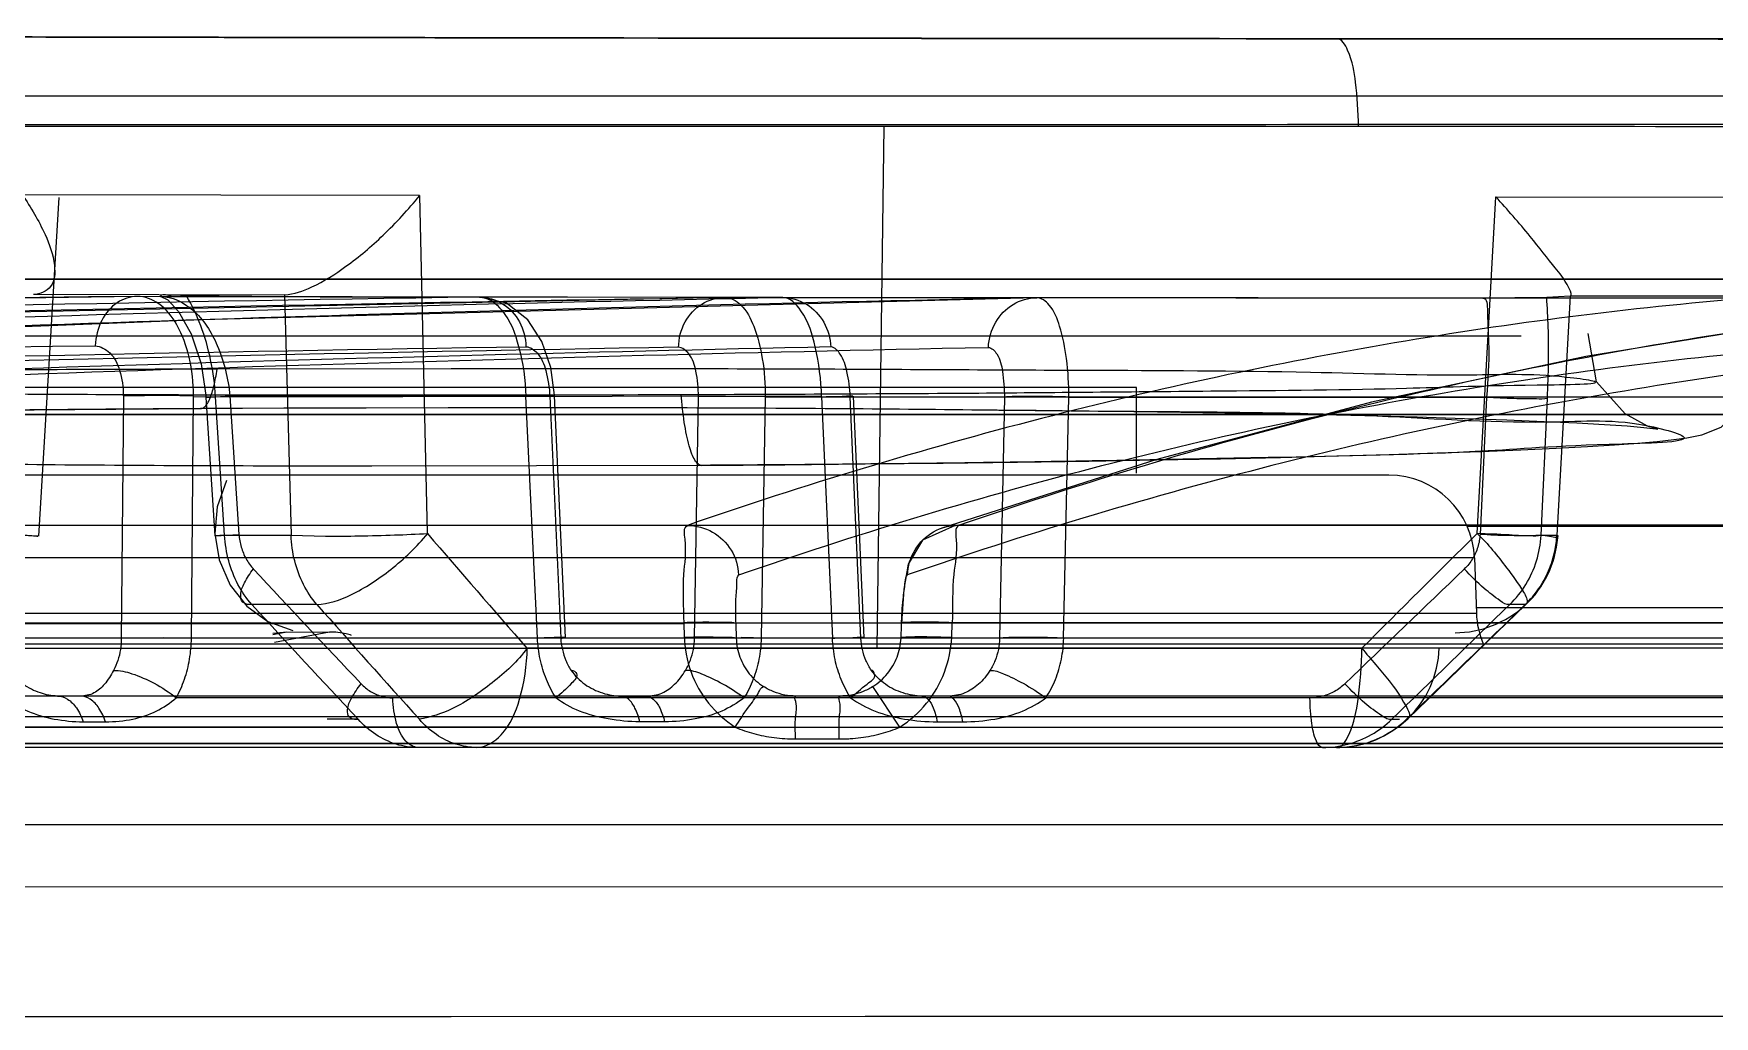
# Model space of a CAD drawing. Header units: millimetres. Extents: x 1236 to 1656, y -100 to 494.
# Drawn here: x 1377.652 to 1379.614, y 392.737 to 393.883 of the extents above; entities that cross this region are included whole.
import ezdxf

# ---------------------------------------------------------------- set-up
doc = ezdxf.new("R2010")
doc.units = ezdxf.units.MM
doc.header["$LTSCALE"] = 0.1

msp = doc.modelspace()

# ---------------------------------------------------------------- linework, layer by layer
for p, q in [((1378.2178, 393.8785), (1379.1733, 393.8774)), ((1379.8025, 393.877), (1379.1735, 393.8774)), ((1375.7972, 393.8107), (1384.5974, 393.8107)), ((1378.6445, 393.775), (1378.2663, 393.775)), ((1378.6445, 393.775), (1378.6363, 393.1665)), ((1379.1986, 393.7749), (1378.6445, 393.775)), ((1378.1027, 393.6944), (1377.6389, 393.6953)), ((1377.6582, 393.2972), (1377.6822, 393.6922)), ((1378.1122, 393.3003), (1378.1029, 393.6944)), ((1379.3372, 393.3003), (1379.3589, 393.6929)), ((1379.3588, 393.6929), (1379.9237, 393.6926)), ((1377.6523, 393.5793), (1377.9451, 393.5788)), ((1377.9451, 393.5788), (1377.8307, 393.5776)), ((1377.9451, 393.5788), (1377.9527, 393.2982)), ((1378.5263, 393.5756), (1377.7733, 393.5768)), ((1377.8003, 393.5767), (1378.1728, 393.5761)), ((1378.4591, 393.5757), (1379.652, 393.5746)), ((1379.3436, 393.5748), (1378.8232, 393.5752)), ((1379.4183, 393.5757), (1379.3436, 393.5748)), ((1379.4457, 393.577), (1379.4183, 393.5757)), ((1379.4456, 393.577), (1379.4301, 393.2982)), ((1379.8021, 393.5769), (1379.4457, 393.577)), ((1376.8905, 393.5307), (1379.3886, 393.5307)), ((1378.1396, 393.4924), (1377.8665, 393.492)), ((1378.1981, 393.4924), (1378.1396, 393.4924)), ((1378.2318, 393.4924), (1378.1981, 393.4924)), ((1378.9396, 393.4707), (1377.3395, 393.4707)), ((1377.7572, 393.461), (1377.7546, 393.1782)), ((1377.7572, 393.461), (1377.8065, 393.4617)), ((1377.8065, 393.4617), (1377.839, 393.461)), ((1377.8364, 393.1782), (1377.839, 393.461)), ((1377.839, 393.4598), (1378.572, 393.461)), ((1377.8536, 393.4591), (1377.8814, 393.4609)), ((1378.2269, 393.4609), (1377.8814, 393.4603)), ((1377.8814, 393.4609), (1377.892, 393.2993)), ((1378.0804, 393.4619), (1378.1396, 393.4619)), ((1378.2403, 393.1782), (1378.2269, 393.4603)), ((1378.2546, 393.4603), (1378.2675, 393.1782)), ((1378.2731, 393.1789), (1378.2602, 393.4609)), ((1378.4285, 393.4599), (1378.4831, 393.4605)), ((1378.4831, 393.4605), (1378.5063, 393.4599)), ((1378.6089, 393.4603), (1378.6214, 393.1788)), ((1378.9396, 393.3707), (1378.9396, 393.4707)), ((1377.847, 393.4463), (1378.2308, 393.4473)), ((1377.8647, 393.4598), (1377.8536, 393.4591)), ((1377.864, 393.2975), (1377.8536, 393.4591)), ((1377.8752, 393.2982), (1377.8647, 393.4598)), ((1378.4236, 393.1782), (1378.4285, 393.4599)), ((1378.5063, 393.4599), (1378.5014, 393.1782)), ((1379.6666, 393.4592), (1378.5062, 393.4592)), ((1378.572, 393.4598), (1378.5847, 393.1783)), ((1378.6178, 393.1782), (1378.6053, 393.4598)), ((1378.7856, 393.4594), (1378.7796, 393.1782)), ((1378.8545, 393.1782), (1378.8605, 393.4594)), ((1378.8605, 393.4592), (1379.348, 393.4592)), ((1379.348, 393.459), (1379.3405, 393.2993)), ((1379.4117, 393.2982), (1379.4191, 393.4579)), ((1379.234, 393.3683), (1377.0451, 393.3683)), ((1378.4314, 393.3798), (1378.047, 393.3788)), ((1378.4153, 393.3098), (1371.8463, 393.3083)), ((1378.4153, 393.3099), (1380.1973, 393.3099)), ((1380.1973, 393.3099), (1378.732, 393.3099)), ((1379.69, 393.3083), (1379.3256, 393.3083)), ((1377.8641, 393.2975), (1377.892, 393.2993)), ((1377.8752, 393.2982), (1377.8641, 393.2975)), ((1377.8752, 393.2982), (1377.9527, 393.2982)), ((1377.9527, 393.2982), (1377.993, 393.2972)), ((1379.4117, 393.2982), (1379.4301, 393.2982)), ((1379.334, 393.2718), (1376.9452, 393.2718)), ((1379.334, 393.2718), (1379.3362, 393.2072)), ((1376.9429, 393.2072), (1379.3362, 393.2072)), ((1377.9829, 393.2175), (1377.907, 393.2175)), ((1379.7895, 393.2135), (1379.3362, 393.2135)), ((1379.3933, 393.2175), (1379.3751, 393.2175)), ((1371.8165, 393.1954), (1378.4117, 393.1954)), ((1380.1973, 393.1957), (1373.6444, 393.1958)), ((1377.9313, 393.1839), (1377.948, 393.1856)), ((1377.9316, 393.1824), (1377.948, 393.1856)), ((1377.948, 393.1856), (1377.9977, 393.1854)), ((1378.4119, 393.1793), (1378.4115, 393.1962)), ((1378.4727, 393.1782), (1378.4721, 393.1951)), ((1378.6648, 393.1939), (1378.6643, 393.1783)), ((1378.7239, 393.1793), (1378.7245, 393.1962)), ((1380.1973, 393.1962), (1378.7245, 393.1962)), ((1353.8838, 393.1718), (1406.439, 393.1718)), ((1378.6177, 393.1782), (1354.5692, 393.1782)), ((1379.7296, 393.1782), (1357.5891, 393.1782)), ((1369.1986, 393.1718), (1406.5113, 393.1718)), ((1377.6016, 393.1665), (1379.2026, 393.1665)), ((1377.7546, 393.1782), (1377.8037, 393.179)), ((1377.8037, 393.179), (1377.8364, 393.1782)), ((1377.9977, 393.1854), (1377.9334, 393.173)), ((1380.3161, 393.1665), (1378.2281, 393.1666)), ((1378.4236, 393.1782), (1378.4782, 393.1789)), ((1379.9013, 393.1782), (1378.6647, 393.1782)), ((1379.8331, 393.1107), (1354.5609, 393.1107)), ((1377.7065, 393.1107), (1377.68, 393.1107)), ((1379.7, 393.1086), (1377.8188, 393.1086)), ((1378.3377, 393.1107), (1378.3671, 393.1107)), ((1378.5936, 393.1107), (1378.5421, 393.1107)), ((1378.6632, 393.0744), (1378.6317, 393.1218)), ((1378.7195, 393.1107), (1378.6889, 393.1107)), ((1370.4741, 393.0866), (1380.0281, 393.0867)), ((1378.4712, 393.0744), (1371.7466, 393.0744)), ((1373.5793, 393.0744), (1380.1973, 393.0744)), ((1377.7101, 393.0807), (1377.7362, 393.0807)), ((1378.031, 393.0836), (1377.9948, 393.0836)), ((1378.3888, 393.0807), (1378.3598, 393.0807)), ((1378.6632, 393.0744), (1381.7314, 393.0744)), ((1378.707, 393.0807), (1378.737, 393.0807)), ((1379.2377, 393.0836), (1379.2464, 393.0836)), ((1380.1973, 393.0555), (1370.2021, 393.0555)), ((1370.2021, 393.0555), (1390.1926, 393.0555)), ((1384.5049, 393.0507), (1375.8897, 393.0507)), ((1378.5414, 393.0607), (1378.6037, 393.0607)), ((1370.197, 392.9607), (1390.1976, 392.9607)), ((1380.1556, 392.8878), (1370.4608, 392.8894)), ((1377.1983, 392.7371), (1377.656, 392.7371)), ((1377.656, 392.7371), (1378.1395, 392.7371)), ((1378.1395, 392.7371), (1378.623, 392.7372)), ((1378.623, 392.7372), (1379.0807, 392.7373)), ((1379.0807, 392.7373), (1380.1551, 392.7373))]:
    msp.add_line(p, q)
for points in [[(1381.2269, 393.8774), (1380.5036, 393.877), (1379.7688, 393.877), (1379.0363, 393.8775), (1378.3411, 393.8783), (1377.7006, 393.8793), (1377.1466, 393.8805), (1376.6954, 393.8816), (1376.364, 393.8825), (1376.1615, 393.8831), (1376.0945, 393.8833)], [(1378.2182, 393.8785), (1377.6493, 393.8794), (1377.141, 393.8805), (1376.709, 393.8816), (1376.3778, 393.8825), (1376.1675, 393.8831), (1376.0945, 393.8833)], [(1379.1735, 393.8774), (1378.692, 393.8778), (1378.2182, 393.8785)], [(1377.7728, 393.5768), (1375.9644, 393.5504), (1374.0657, 393.5092), (1372.0765, 393.4537), (1369.9971, 393.3854), (1367.8273, 393.3062)], [(1378.4583, 393.5757), (1377.2535, 393.5506), (1375.9896, 393.5119), (1374.6664, 393.4589), (1373.2842, 393.391), (1371.8428, 393.3082)], [(1378.8221, 393.5752), (1377.8491, 393.5495), (1376.847, 393.5104), (1375.8157, 393.4574), (1374.7553, 393.3903), (1373.6657, 393.3088)], [(1378.5266, 393.5756), (1378.1412, 393.5761), (1377.7738, 393.5768)], [(1378.1732, 393.5761), (1377.9861, 393.5764), (1377.8008, 393.5767)], [(1377.8008, 393.5767), (1377.8089, 393.5728), (1377.8214, 393.5591), (1377.8362, 393.5331), (1377.8478, 393.4981), (1377.8536, 393.4591)], [(1378.2601, 393.4616), (1378.2558, 393.4938), (1378.2456, 393.5241), (1378.2291, 393.5497), (1378.2043, 393.5688), (1378.1727, 393.5761)], [(1379.6521, 393.5746), (1379.0448, 393.575), (1378.4594, 393.5757)], [(1379.9617, 393.5743), (1379.7131, 393.5472), (1379.4638, 393.5069), (1379.2139, 393.4534), (1378.9634, 393.3867), (1378.7124, 393.3066)], [(1379.3437, 393.5748), (1379.0814, 393.575), (1378.8234, 393.5752)], [(1378.2246, 393.4472), (1378.3315, 393.4471), (1378.4361, 393.4469), (1378.5378, 393.4464), (1378.6364, 393.4458), (1378.7314, 393.4451), (1378.8226, 393.4442), (1378.9093, 393.4431), (1378.9913, 393.442), (1379.0683, 393.4407), (1379.1399, 393.4393), (1379.2062, 393.4378), (1379.267, 393.4362), (1379.3222, 393.4345), (1379.3717, 393.4328), (1379.4155, 393.4311), (1379.4535, 393.4293), (1379.4857, 393.4275), (1379.5121, 393.4257), (1379.5316, 393.424), (1379.5457, 393.4225), (1379.5481, 393.4221), (1379.5361, 393.4256), (1379.5097, 393.44), (1379.4766, 393.4772), (1379.4667, 393.5334)], [(1376.7414, 393.4204), (1376.7557, 393.4218), (1376.7754, 393.4234), (1376.7996, 393.425), (1376.8289, 393.4266), (1376.8629, 393.4283), (1376.9019, 393.43), (1376.946, 393.4316), (1376.995, 393.4332), (1377.0491, 393.4348), (1377.108, 393.4363), (1377.1718, 393.4377), (1377.2403, 393.4391), (1377.3137, 393.4404), (1377.3917, 393.4417), (1377.4743, 393.4428), (1377.5613, 393.4438), (1377.6528, 393.4447), (1377.7483, 393.4455), (1377.8478, 393.4462)], [(1377.8478, 393.4462), (1377.9443, 393.4467), (1378.0406, 393.447), (1378.1361, 393.4472), (1378.2304, 393.4472)], [(1378.4318, 393.3798), (1378.5289, 393.3805), (1378.623, 393.3814), (1378.7137, 393.3823), (1378.8007, 393.3835), (1378.8838, 393.3847), (1378.9627, 393.3861), (1379.0374, 393.3875), (1379.1076, 393.3891), (1379.1733, 393.3907), (1379.2344, 393.3924), (1379.2906, 393.3942), (1379.3418, 393.396), (1379.3881, 393.3979), (1379.4295, 393.3998), (1379.4659, 393.4017), (1379.4975, 393.4037), (1379.5247, 393.4056), (1379.5473, 393.4076), (1379.5668, 393.4098), (1379.5818, 393.4119), (1379.5993, 393.4154), (1379.622, 393.4242), (1379.6419, 393.4439)], [(1377.8773, 393.3623), (1377.8664, 393.3315), (1377.8639, 393.3003), (1377.869, 393.2694), (1377.8818, 393.2401), (1377.901, 393.2157), (1377.9257, 393.1976), (1377.955, 393.1872)], [(1378.7279, 393.3098), (1378.6896, 393.2924), (1378.6731, 393.2645), (1378.6679, 393.2354), (1378.6651, 393.1954)], [(1379.4301, 393.2982), (1379.4305, 393.2982), (1379.4309, 393.298)], [(1379.4309, 393.298), (1379.4311, 393.2979), (1379.4312, 393.2979), (1379.4313, 393.2978)], [(1379.2565, 393.0845), (1379.3024, 393.129), (1379.3485, 393.1735), (1379.3947, 393.2181)], [(1379.3951, 393.2185), (1379.3947, 393.2181), (1379.3943, 393.2178), (1379.3941, 393.2177), (1379.3938, 393.2176), (1379.3936, 393.2175), (1379.3933, 393.2175)], [(1379.2548, 393.0836), (1379.2551, 393.0837), (1379.2554, 393.0838), (1379.2557, 393.084), (1379.256, 393.0841), (1379.2562, 393.0843), (1379.2565, 393.0845)]]:
    msp.add_lwpolyline(points)
for centre, radius, start, end in [((1378.0817, 501.1313), 107.6694, 270.030813, 270.173778), ((1379.234, 393.2683), 0.1, 2, 90), ((1389.6934, 403.2393), 15.2615, 220.63579, 221.30054), ((1434.9875, 337.189), 79.0281, 134.763711, 134.901246), ((1379.3092, 393.3045), 0.1211, 348.2598, 357.0303), ((1390.0272, 404.5197), 16.5427, 222.89936, 223.53534), ((1435.5552, 334.5594), 81.2883, 133.770662, 133.906841), ((1390.0251, 404.3248), 16.4384, 222.50799, 223.14394), ((1389.608, 403.4821), 15.5082, 221.4438, 222.10675), ((1435.3165, 335.6375), 80.2801, 134.173065, 134.309956), ((1435.1844, 335.3466), 80.3846, 133.95174, 134.088997), ((1379.4362, 393.2107), 0.1, 182, 203.0874), ((1378.4575, 391.9669), 1.2121, 87.9257, 89.0225), ((1379.173, 393.1707), 0.12, 270, 358.07)]:
    msp.add_arc(centre, radius, start, end)
for points, knots in [([(1378.2178, 393.8785), (1377.9855, 393.8788), (1377.5531, 393.8796), (1376.9984, 393.8808), (1376.5132, 393.8821), (1376.3252, 393.8826), (1376.0468, 393.8834), (1376.2369, 393.8829), (1376.4214, 393.8823), (1376.8338, 393.8812), (1377.354, 393.88), (1378.0109, 393.8787), (1378.7554, 393.8777), (1379.5621, 393.877), (1380.3924, 393.8769), (1380.9505, 393.8771), (1381.227, 393.8774)], [0, 0, 0, 0, 0.096063, 0.176506, 0.237624, 0.276706, 0.292628, 0.300782, 0.33267, 0.386698, 0.460856, 0.552258, 0.656667, 0.769243, 0.885677, 1, 1, 1, 1]), ([(1379.1733, 393.8774), (1379.305, 393.8772), (1379.5695, 393.8771), (1379.9681, 393.8769), (1380.369, 393.8769), (1380.8966, 393.8771), (1381.5349, 393.8776), (1382.4319, 393.8788), (1383.2309, 393.8804), (1383.8305, 393.882), (1384.1477, 393.8829), (1384.2274, 393.8831), (1384.3042, 393.8833), (1384.2837, 393.8833), (1384.2206, 393.8831), (1384.0833, 393.8827), (1383.9116, 393.8822), (1383.6395, 393.8815), (1383.223, 393.8804), (1382.7031, 393.8794), (1382.3414, 393.8787), (1382.1769, 393.8785)], [0, 0, 0, 0, 0.054489, 0.109391, 0.164875, 0.220309, 0.327687, 0.428509, 0.593007, 0.650656, 0.688928, 0.706139, 0.707064, 0.7075, 0.712476, 0.738552, 0.759254, 0.785065, 0.850453, 0.931931, 1, 1, 1, 1]), ([(1379.1986, 393.7749), (1379.1986, 393.7921), (1379.1961, 393.8234), (1379.191, 393.8558), (1379.1794, 393.8775), (1379.1733, 393.8774)], [0, 0, 0, 0, 0.476065, 0.830551, 1, 1, 1, 1]), ([(1378.2663, 393.775), (1378.0382, 393.775), (1377.615, 393.7752), (1377.0728, 393.7754), (1376.6006, 393.7756), (1376.418, 393.7759), (1376.1496, 393.7761), (1376.334, 393.7769), (1376.5131, 393.7767), (1376.9149, 393.7772), (1377.4211, 393.7773), (1378.0601, 393.7775), (1378.7865, 393.7775), (1379.5749, 393.7776), (1380.387, 393.7776), (1380.932, 393.7775), (1381.2017, 393.7775)], [0, 0, 0, 0, 0.096673, 0.177125, 0.238103, 0.276956, 0.292592, 0.300724, 0.332443, 0.386438, 0.46049, 0.551599, 0.655637, 0.768974, 0.885666, 1, 1, 1, 1]), ([(1381.7488, 393.7774), (1381.981, 393.7774), (1382.4157, 393.7773), (1383.0221, 393.7771), (1383.5029, 393.7769), (1383.8894, 393.7765), (1384.0601, 393.7766), (1384.2438, 393.7759), (1383.9971, 393.7756), (1383.825, 393.7755), (1383.3908, 393.7752), (1382.8887, 393.7751), (1382.2582, 393.7749), (1381.5514, 393.7748), (1380.7855, 393.7748), (1379.9946, 393.7748), (1379.4628, 393.7748), (1379.1986, 393.7749)], [0, 0, 0, 0, 0.093455, 0.175451, 0.242466, 0.291425, 0.320802, 0.328894, 0.342501, 0.376637, 0.43011, 0.500618, 0.585547, 0.681552, 0.785914, 0.893644, 1, 1, 1, 1]), ([(1377.639, 393.6953), (1377.6491, 393.6807), (1377.6648, 393.6541), (1377.678, 393.6184), (1377.6768, 393.5867), (1377.6596, 393.5792), (1377.6523, 393.579)], [0, 0, 0, 0, 0.385887, 0.661679, 0.840721, 1, 1, 1, 1]), ([(1377.9451, 393.5788), (1377.9562, 393.5791), (1377.982, 393.5887), (1378.0202, 393.6129), (1378.0626, 393.6488), (1378.0896, 393.6782), (1378.1029, 393.6944)], [0, 0, 0, 0, 0.166826, 0.400317, 0.684049, 1, 1, 1, 1]), ([(1379.4456, 393.577), (1379.4487, 393.5774), (1379.4393, 393.5972), (1379.4263, 393.612), (1379.3956, 393.652), (1379.3726, 393.6778), (1379.3589, 393.6929)], [0, 0, 0, 0, 0.063017, 0.261848, 0.580533, 1, 1, 1, 1]), ([(1354.1992, 393.5932), (1354.228, 393.5936), (1354.3391, 393.5948), (1354.5838, 393.5955), (1355, 393.5952), (1355.4659, 393.5949), (1355.956, 393.5947), (1356.4333, 393.5946), (1357.0012, 393.5945), (1357.6711, 393.5942), (1358.4477, 393.5941), (1359.3293, 393.5942), (1360.3053, 393.5943), (1361.3592, 393.5945), (1362.4716, 393.5947), (1364.0196, 393.595), (1365.994, 393.5954), (1368.3837, 393.596), (1371.5511, 393.5964), (1375.49, 393.597), (1378.6274, 393.5971), (1380.1973, 393.597)], [0, 0, 0, 0, 0.003316, 0.012819, 0.028238, 0.05134, 0.06659, 0.084788, 0.106415, 0.132125, 0.162092, 0.196026, 0.233859, 0.274706, 0.31765, 0.362212, 0.45334, 0.545477, 0.637971, 0.818839, 1, 1, 1, 1]), ([(1380.1973, 393.597), (1378.5967, 393.597), (1375.3986, 393.5969), (1371.4045, 393.5964), (1368.2182, 393.5959), (1365.8453, 393.5954), (1363.8819, 393.595), (1362.3377, 393.5947), (1361.2267, 393.5944), (1360.1759, 393.5943), (1358.9515, 393.5942), (1357.8593, 393.5942), (1356.9097, 393.5945), (1356.2243, 393.5946), (1355.5634, 393.5949), (1354.9572, 393.5953), (1354.5882, 393.5955), (1354.3815, 393.595), (1354.28, 393.5945), (1354.224, 393.5937), (1354.2003, 393.5932)], [0, 0, 0, 0, 0.184709, 0.369058, 0.46091, 0.552392, 0.642886, 0.687488, 0.730587, 0.771088, 0.808757, 0.87187, 0.897136, 0.918337, 0.950956, 0.973411, 0.988287, 0.993534, 0.997269, 1, 1, 1, 1]), ([(1377.8307, 393.5776), (1377.8242, 393.5776), (1377.8166, 393.5747), (1377.8011, 393.5803), (1377.8003, 393.5767)], [0, 0, 0, 0, 0.634227, 1, 1, 1, 1]), ([(1377.7733, 393.5768), (1376.56, 393.5638), (1374.2416, 393.5216), (1370.9271, 393.4219), (1368.8259, 393.3439), (1367.8293, 393.3063)], [0, 0, 0, 0, 0.365915, 0.699255, 1, 1, 1, 1]), ([(1378.1728, 393.5761), (1377.3787, 393.5638), (1375.8439, 393.5249), (1373.6225, 393.4302), (1372.1956, 393.35), (1371.5089, 393.3081)], [0, 0, 0, 0, 0.357193, 0.690529, 1, 1, 1, 1]), ([(1371.8463, 393.3083), (1372.5288, 393.3501), (1373.9458, 393.4302), (1376.1501, 393.5245), (1377.6722, 393.5633), (1378.4591, 393.5757)], [0, 0, 0, 0, 0.309926, 0.643261, 1, 1, 1, 1]), ([(1373.3409, 393.3088), (1373.8829, 393.3522), (1375.0009, 393.4331), (1376.7295, 393.5258), (1377.9162, 393.5635), (1378.5263, 393.5756)], [0, 0, 0, 0, 0.314165, 0.647488, 1, 1, 1, 1]), ([(1378.8232, 393.5752), (1378.2177, 393.5631), (1377.0393, 393.5255), (1375.3216, 393.4331), (1374.2099, 393.3523), (1373.6704, 393.3089)], [0, 0, 0, 0, 0.352045, 0.685367, 1, 1, 1, 1]), ([(1377.7733, 393.5768), (1377.7651, 393.5768), (1377.7475, 393.571), (1377.7293, 393.5489), (1377.7246, 393.5294), (1377.7243, 393.5192)], [0, 0, 0, 0, 0.29781, 0.628901, 1, 1, 1, 1]), ([(1377.839, 393.461), (1377.8389, 393.476), (1377.8359, 393.5047), (1377.8225, 393.5421), (1377.8019, 393.5692), (1377.7821, 393.5769), (1377.7733, 393.5768)], [0, 0, 0, 0, 0.312867, 0.591668, 0.81771, 1, 1, 1, 1]), ([(1377.8003, 393.5767), (1377.8138, 393.5769), (1377.8437, 393.5616), (1377.8707, 393.5176), (1377.8794, 393.4809), (1377.8814, 393.4609)], [0, 0, 0, 0, 0.266525, 0.602235, 1, 1, 1, 1]), ([(1377.8647, 393.4598), (1377.8638, 393.4742), (1377.86, 393.5024), (1377.8487, 393.5421), (1377.8373, 393.5665), (1377.8307, 393.5776)], [0, 0, 0, 0, 0.349643, 0.686646, 1, 1, 1, 1]), ([(1378.1728, 393.5761), (1378.1828, 393.5762), (1378.2059, 393.5575), (1378.221, 393.515), (1378.2263, 393.4798), (1378.2269, 393.4603)], [0, 0, 0, 0, 0.222572, 0.566297, 1, 1, 1, 1]), ([(1378.1728, 393.5761), (1378.1821, 393.5761), (1378.2014, 393.5703), (1378.2217, 393.548), (1378.2267, 393.5282), (1378.2268, 393.5182)], [0, 0, 0, 0, 0.323304, 0.654328, 1, 1, 1, 1]), ([(1378.405, 393.5174), (1378.4052, 393.5276), (1378.4102, 393.5477), (1378.4306, 393.57), (1378.4498, 393.5757), (1378.4591, 393.5757)], [0, 0, 0, 0, 0.351133, 0.680147, 1, 1, 1, 1]), ([(1379.652, 393.5746), (1379.5143, 393.5632), (1379.2374, 393.5281), (1378.8239, 393.4392), (1378.5513, 393.3568), (1378.4153, 393.3098)], [0, 0, 0, 0, 0.326945, 0.659506, 1, 1, 1, 1]), ([(1378.4591, 393.5757), (1378.4658, 393.5758), (1378.4818, 393.5662), (1378.495, 393.5393), (1378.5044, 393.5024), (1378.5063, 393.4742), (1378.5063, 393.4592)], [0, 0, 0, 0, 0.151077, 0.370788, 0.66302, 1, 1, 1, 1]), ([(1378.572, 393.4598), (1378.5715, 393.4794), (1378.5667, 393.5144), (1378.5548, 393.5549), (1378.5351, 393.5757), (1378.5263, 393.5756)], [0, 0, 0, 0, 0.449709, 0.797676, 1, 1, 1, 1]), ([(1378.5263, 393.5756), (1378.536, 393.5756), (1378.5557, 393.5699), (1378.5768, 393.5477), (1378.5824, 393.5279), (1378.5828, 393.5178)], [0, 0, 0, 0, 0.328346, 0.659282, 1, 1, 1, 1]), ([(1378.732, 393.3099), (1378.8677, 393.3567), (1379.1398, 393.4391), (1379.5527, 393.5279), (1379.8292, 393.5631), (1379.9667, 393.5745)], [0, 0, 0, 0, 0.340376, 0.672933, 1, 1, 1, 1]), ([(1378.7667, 393.5174), (1378.7671, 393.5275), (1378.7728, 393.5475), (1378.7939, 393.5697), (1378.8136, 393.5752), (1378.8232, 393.5752)], [0, 0, 0, 0, 0.345686, 0.674304, 1, 1, 1, 1]), ([(1378.8605, 393.4592), (1378.8606, 393.4742), (1378.8592, 393.5022), (1378.8516, 393.5388), (1378.8421, 393.5646), (1378.8288, 393.5753), (1378.8232, 393.5752)], [0, 0, 0, 0, 0.352596, 0.653576, 0.869384, 1, 1, 1, 1]), ([(1379.3436, 393.5748), (1379.349, 393.5752), (1379.3489, 393.5449), (1379.3519, 393.5153), (1379.3498, 393.4786), (1379.348, 393.4592)], [0, 0, 0, 0, 0.14083, 0.49865, 1, 1, 1, 1]), ([(1379.4191, 393.4579), (1379.4198, 393.4722), (1379.4206, 393.4998), (1379.4204, 393.5391), (1379.4192, 393.5641), (1379.4183, 393.5757)], [0, 0, 0, 0, 0.363518, 0.703083, 1, 1, 1, 1]), ([(1367.7802, 393.2487), (1368.9246, 393.2932), (1371.1739, 393.3725), (1374.4885, 393.4695), (1376.6588, 393.5069), (1377.7241, 393.5192)], [0, 0, 0, 0, 0.345392, 0.678732, 1, 1, 1, 1]), ([(1377.7241, 393.5192), (1377.7303, 393.5185), (1377.7441, 393.5115), (1377.7547, 393.4887), (1377.7568, 393.4709), (1377.757, 393.461)], [0, 0, 0, 0, 0.260767, 0.586107, 1, 1, 1, 1]), ([(1371.5638, 393.2502), (1372.3035, 393.2953), (1373.7832, 393.3797), (1376.0046, 393.4673), (1377.4861, 393.5067), (1378.2271, 393.5182)], [0, 0, 0, 0, 0.333351, 0.666663, 1, 1, 1, 1]), ([(1378.4047, 393.5176), (1377.6701, 393.5046), (1376.2003, 393.4674), (1373.9956, 393.3782), (1372.5262, 393.2964), (1371.7914, 393.2499)], [0, 0, 0, 0, 0.333016, 0.666328, 1, 1, 1, 1]), ([(1378.5831, 393.5179), (1378.0063, 393.5055), (1376.8529, 393.4694), (1375.124, 393.3804), (1373.9727, 393.298), (1373.3974, 393.251)], [0, 0, 0, 0, 0.333269, 0.666563, 1, 1, 1, 1]), ([(1373.614, 393.251), (1374.1864, 393.2971), (1375.331, 393.3805), (1377.0488, 393.4683), (1378.194, 393.5059), (1378.7664, 393.5174)], [0, 0, 0, 0, 0.333877, 0.667171, 1, 1, 1, 1]), ([(1378.2271, 393.5182), (1378.2321, 393.5178), (1378.2437, 393.5097), (1378.2515, 393.4879), (1378.2542, 393.4704), (1378.2549, 393.4603)], [0, 0, 0, 0, 0.222527, 0.555148, 1, 1, 1, 1]), ([(1378.4282, 393.4599), (1378.4281, 393.4698), (1378.4267, 393.487), (1378.4204, 393.5087), (1378.4095, 393.5171), (1378.4047, 393.5176)], [0, 0, 0, 0, 0.450405, 0.78114, 1, 1, 1, 1]), ([(1378.4753, 393.252), (1378.6106, 393.2987), (1378.8823, 393.3813), (1379.2959, 393.47), (1379.5736, 393.5053), (1379.7121, 393.5167)], [0, 0, 0, 0, 0.338632, 0.67119, 1, 1, 1, 1]), ([(1378.6056, 393.4598), (1378.605, 393.4697), (1378.6027, 393.4868), (1378.5968, 393.5076), (1378.5875, 393.5171), (1378.5831, 393.5179)], [0, 0, 0, 0, 0.456404, 0.793923, 1, 1, 1, 1]), ([(1379.9066, 393.5166), (1379.7692, 393.5052), (1379.4929, 393.4697), (1379.08, 393.3809), (1378.8078, 393.2988), (1378.672, 393.252)], [0, 0, 0, 0, 0.326868, 0.659448, 1, 1, 1, 1]), ([(1378.7664, 393.5174), (1378.7706, 393.5169), (1378.7798, 393.5075), (1378.7841, 393.4866), (1378.7853, 393.4694), (1378.7853, 393.4594)], [0, 0, 0, 0, 0.197676, 0.532737, 1, 1, 1, 1]), ([(1377.8665, 393.492), (1377.7562, 393.4917), (1377.5469, 393.4909), (1377.274, 393.4887), (1377.0261, 393.4863), (1376.9289, 393.4828), (1376.7784, 393.4803), (1376.8733, 393.4685), (1376.9692, 393.4718), (1377.1759, 393.4651), (1377.4328, 393.4643), (1377.7447, 393.4622), (1377.9653, 393.4619), (1378.0804, 393.4619)], [0, 0, 0, 0, 0.141389, 0.265034, 0.362471, 0.427018, 0.454254, 0.466419, 0.516891, 0.602271, 0.716705, 0.85237, 1, 1, 1, 1]), ([(1377.847, 393.4463), (1377.848, 393.4461), (1377.8501, 393.4465), (1377.8529, 393.4487), (1377.8556, 393.4524), (1377.8594, 393.4603), (1377.8623, 393.4703), (1377.8649, 393.482), (1377.866, 393.4886), (1377.8665, 393.492)], [0, 0, 0, 0, 0.052868, 0.11764, 0.203301, 0.314006, 0.615691, 0.799565, 1, 1, 1, 1]), ([(1378.4082, 393.4624), (1378.518, 393.4628), (1378.7268, 393.4637), (1378.9986, 393.4663), (1379.2481, 393.4686), (1379.3439, 393.4733), (1379.4992, 393.4745), (1379.4108, 393.4874), (1379.3166, 393.4829), (1379.117, 393.4899), (1378.8648, 393.4902), (1378.5597, 393.4922), (1378.3438, 393.4924), (1378.2318, 393.4924)], [0, 0, 0, 0, 0.142702, 0.267748, 0.366693, 0.432845, 0.461737, 0.472279, 0.521234, 0.605361, 0.718965, 0.854374, 1, 1, 1, 1]), ([(1378.2546, 393.4603), (1378.2564, 393.4604), (1378.2646, 393.4615), (1378.2404, 393.4607), (1378.2346, 393.4605), (1378.2269, 393.4603)], [0, 0, 0, 0, 0.141795, 0.398186, 1, 1, 1, 1]), ([(1378.4314, 393.3798), (1378.43, 393.3801), (1378.4271, 393.3815), (1378.4236, 393.3865), (1378.4202, 393.3936), (1378.4169, 393.4035), (1378.4141, 393.4159), (1378.4106, 393.4358), (1378.4091, 393.4516), (1378.4082, 393.4624)], [0, 0, 0, 0, 0.044477, 0.108948, 0.19879, 0.315685, 0.461674, 0.629315, 1, 1, 1, 1]), ([(1378.572, 393.4598), (1378.58, 393.4601), (1378.5856, 393.4595), (1378.6127, 393.4617), (1378.6063, 393.4599), (1378.6053, 393.4598)], [0, 0, 0, 0, 0.6149, 0.925022, 1, 1, 1, 1]), ([(1378.8605, 393.4594), (1378.8504, 393.4598), (1378.8312, 393.4602), (1378.8062, 393.4602), (1378.7914, 393.46), (1378.7856, 393.4594)], [0, 0, 0, 0, 0.405881, 0.768835, 1, 1, 1, 1]), ([(1378.047, 393.3788), (1377.9237, 393.3789), (1377.6883, 393.3794), (1377.3568, 393.3845), (1377.0841, 393.386), (1376.8704, 393.402), (1376.7662, 393.393), (1376.6738, 393.4213), (1376.838, 393.4241), (1376.9437, 393.4339), (1377.2122, 393.4385), (1377.5054, 393.4438), (1377.7295, 393.4456), (1377.847, 393.4463)], [0, 0, 0, 0, 0.14807, 0.283369, 0.396611, 0.480447, 0.529397, 0.540264, 0.568905, 0.634853, 0.73406, 0.858722, 1, 1, 1, 1]), ([(1378.2308, 393.4473), (1378.3537, 393.4473), (1378.5887, 393.4469), (1378.9198, 393.4424), (1379.1928, 393.4416), (1379.4069, 393.4259), (1379.5115, 393.4355), (1379.604, 393.4069), (1379.4392, 393.4037), (1379.3333, 393.3935), (1379.0646, 393.3882), (1378.7719, 393.3825), (1378.5484, 393.3805), (1378.4314, 393.3798)], [0, 0, 0, 0, 0.147644, 0.282899, 0.39634, 0.48044, 0.529513, 0.540375, 0.569146, 0.635358, 0.734762, 0.859305, 1, 1, 1, 1]), ([(1379.4191, 393.4579), (1379.4149, 393.4568), (1379.4017, 393.4576), (1379.3781, 393.4573), (1379.3587, 393.4584), (1379.348, 393.459)], [0, 0, 0, 0, 0.181722, 0.548889, 1, 1, 1, 1]), ([(1380.1973, 393.439), (1378.6246, 393.4391), (1375.4816, 393.439), (1371.5356, 393.4384), (1368.3606, 393.4379), (1365.9582, 393.4374), (1363.9669, 393.437), (1362.3982, 393.4366), (1361.2652, 393.4364), (1360.1887, 393.4362), (1359.1907, 393.4361), (1358.289, 393.4361), (1357.4954, 393.4362), (1356.8122, 393.4364), (1356.2348, 393.4365), (1355.7508, 393.4367), (1355.2554, 393.4369), (1354.7855, 393.4372), (1354.3663, 393.4375), (1354.1201, 393.4367), (1354.0083, 393.4355), (1353.9793, 393.4352)], [0, 0, 0, 0, 0.179962, 0.359634, 0.45152, 0.543268, 0.634528, 0.679372, 0.722767, 0.764173, 0.802546, 0.836968, 0.867354, 0.893349, 0.915139, 0.933429, 0.948721, 0.971826, 0.987203, 0.996684, 1, 1, 1, 1]), ([(1355.1405, 393.437), (1355.1817, 393.437), (1355.5089, 393.4368), (1356.0228, 393.4366), (1356.7186, 393.4365), (1357.6877, 393.4361), (1358.804, 393.4361), (1360.0561, 393.4362), (1361.1297, 393.4364), (1362.2619, 393.4366), (1363.8274, 393.437), (1365.8084, 393.4374), (1368.1945, 393.4379), (1371.3887, 393.4384), (1375.39, 393.4389), (1378.5938, 393.4391), (1380.1973, 393.439)], [0, 0, 0, 0, 0.004927, 0.039182, 0.061525, 0.088237, 0.155208, 0.195173, 0.23815, 0.283745, 0.330729, 0.425586, 0.520932, 0.616407, 0.808018, 1, 1, 1, 1]), ([(1378.4115, 393.1962), (1378.4111, 393.215), (1378.409, 393.2491), (1378.4154, 393.2824), (1378.4105, 393.3071), (1378.4153, 393.3098)], [0, 0, 0, 0, 0.49507, 0.855588, 1, 1, 1, 1]), ([(1378.4153, 393.3098), (1378.4255, 393.3098), (1378.446, 393.3043), (1378.4686, 393.2823), (1378.4747, 393.2621), (1378.475, 393.252)], [0, 0, 0, 0, 0.33628, 0.666985, 1, 1, 1, 1]), ([(1378.6723, 393.252), (1378.6726, 393.2622), (1378.6787, 393.2826), (1378.7014, 393.3046), (1378.7219, 393.3099), (1378.732, 393.3099)], [0, 0, 0, 0, 0.335977, 0.66778, 1, 1, 1, 1]), ([(1378.732, 393.3099), (1378.7273, 393.3069), (1378.7313, 393.2826), (1378.7241, 393.2489), (1378.7248, 393.215), (1378.7245, 393.1962)], [0, 0, 0, 0, 0.14684, 0.50535, 1, 1, 1, 1]), ([(1377.6154, 393.3003), (1377.6269, 393.2996), (1377.6374, 393.2992), (1377.6658, 393.2964), (1377.643, 393.2979), (1377.6359, 393.2982)], [0, 0, 0, 0, 0.547039, 0.662434, 1, 1, 1, 1]), ([(1377.907, 393.2175), (1377.9007, 393.2246), (1377.8897, 393.2407), (1377.8789, 393.2683), (1377.8758, 393.2882), (1377.8752, 393.2982)], [0, 0, 0, 0, 0.323208, 0.657275, 1, 1, 1, 1]), ([(1377.892, 393.2993), (1377.8923, 393.2943), (1377.8941, 393.2843), (1377.8997, 393.2705), (1377.9055, 393.2624), (1377.9088, 393.2589)], [0, 0, 0, 0, 0.338164, 0.673834, 1, 1, 1, 1]), ([(1377.9829, 393.2175), (1377.9768, 393.2246), (1377.9662, 393.2408), (1377.956, 393.2684), (1377.9531, 393.2882), (1377.9527, 393.2982)], [0, 0, 0, 0, 0.32122, 0.656323, 1, 1, 1, 1]), ([(1377.9829, 393.2175), (1377.9966, 393.218), (1378.0278, 393.2293), (1378.0715, 393.2579), (1378.0995, 393.2849), (1378.1123, 393.3003)], [0, 0, 0, 0, 0.262802, 0.615128, 1, 1, 1, 1]), ([(1377.993, 393.2972), (1378.0061, 393.2972), (1378.0329, 393.2974), (1378.0727, 393.2984), (1378.0993, 393.2996), (1378.1122, 393.3003)], [0, 0, 0, 0, 0.328383, 0.675432, 1, 1, 1, 1]), ([(1379.3115, 393.1845), (1379.3407, 393.1845), (1379.4014, 393.2079), (1379.4292, 393.2666), (1379.4312, 393.297), (1379.4313, 393.2978)], [0, 0, 0, 0, 0.494424, 0.986999, 1, 1, 1, 1]), ([(1379.3405, 393.2993), (1379.3402, 393.2943), (1379.3385, 393.2842), (1379.3322, 393.2703), (1379.3258, 393.2624), (1379.3221, 393.2589)], [0, 0, 0, 0, 0.332165, 0.66637, 1, 1, 1, 1]), ([(1379.3371, 393.3003), (1379.35, 393.2883), (1379.3683, 393.2646), (1379.3874, 393.2391), (1379.3964, 393.223), (1379.3951, 393.2185)], [0, 0, 0, 0, 0.520243, 0.862152, 1, 1, 1, 1]), ([(1379.4313, 393.2978), (1379.4326, 393.2941), (1379.4138, 393.2993), (1379.4004, 393.2965), (1379.3703, 393.2992), (1379.3496, 393.2997), (1379.3372, 393.3003)], [0, 0, 0, 0, 0.126033, 0.313538, 0.60435, 1, 1, 1, 1]), ([(1379.4117, 393.2982), (1379.4077, 393.2971), (1379.3949, 393.2978), (1379.3713, 393.2976), (1379.3516, 393.2985), (1379.3405, 393.2993)], [0, 0, 0, 0, 0.174862, 0.528835, 1, 1, 1, 1]), ([(1379.3751, 393.2175), (1379.3824, 393.2244), (1379.3951, 393.2403), (1379.4076, 393.268), (1379.4112, 393.2881), (1379.4117, 393.2982)], [0, 0, 0, 0, 0.332596, 0.665121, 1, 1, 1, 1]), ([(1379.3933, 393.2175), (1379.3991, 393.223), (1379.4095, 393.2353), (1379.4213, 393.2565), (1379.4261, 393.272), (1379.4278, 393.2799)], [0, 0, 0, 0, 0.332772, 0.66615, 1, 1, 1, 1]), ([(1377.8963, 393.2204), (1377.8943, 393.2227), (1377.8931, 393.2313), (1377.8987, 393.2444), (1377.9048, 393.2538), (1377.9088, 393.2589)], [0, 0, 0, 0, 0.213146, 0.543419, 1, 1, 1, 1]), ([(1378.4721, 393.1951), (1378.4719, 393.2047), (1378.4713, 393.2216), (1378.4734, 393.239), (1378.4731, 393.2504), (1378.4753, 393.252)], [0, 0, 0, 0, 0.503731, 0.855073, 1, 1, 1, 1]), ([(1378.672, 393.252), (1378.6697, 393.2502), (1378.669, 393.2392), (1378.6659, 393.221), (1378.6653, 393.2039), (1378.6648, 393.1939)], [0, 0, 0, 0, 0.148307, 0.490941, 1, 1, 1, 1]), ([(1379.3751, 393.2175), (1379.3713, 393.2165), (1379.3601, 393.2246), (1379.3431, 393.2373), (1379.3295, 393.251), (1379.3221, 393.2589)], [0, 0, 0, 0, 0.173916, 0.522588, 1, 1, 1, 1]), ([(1377.907, 393.2175), (1377.9055, 393.2173), (1377.9028, 393.2173), (1377.899, 393.2182), (1377.8971, 393.2196), (1377.8963, 393.2204)], [0, 0, 0, 0, 0.386248, 0.710899, 1, 1, 1, 1]), ([(1378.0235, 393.1815), (1378.0214, 393.1821), (1378.013, 393.1844), (1378.0043, 393.1854), (1377.9977, 393.1854)], [0, 0, 0, 0, 0.250789, 1, 1, 1, 1]), ([(1378.4718, 393.1952), (1378.4688, 393.1966), (1378.4578, 393.196), (1378.4381, 393.1971), (1378.4212, 393.1965), (1378.4115, 393.1962)], [0, 0, 0, 0, 0.163597, 0.520173, 1, 1, 1, 1]), ([(1378.7245, 393.1962), (1378.7144, 393.1966), (1378.6933, 393.1972), (1378.6833, 393.1968), (1378.6634, 393.1965), (1378.6652, 393.1952)], [0, 0, 0, 0, 0.511229, 0.884371, 1, 1, 1, 1]), ([(1377.7546, 393.1782), (1377.7547, 393.1738), (1377.754, 393.165), (1377.7509, 393.1523), (1377.7475, 393.1444), (1377.7454, 393.1407)], [0, 0, 0, 0, 0.339994, 0.674107, 1, 1, 1, 1]), ([(1377.8188, 393.1086), (1377.8225, 393.1155), (1377.829, 393.1302), (1377.835, 393.1537), (1377.8364, 393.17), (1377.8365, 393.1782)], [0, 0, 0, 0, 0.325867, 0.660178, 1, 1, 1, 1]), ([(1378.2284, 393.1667), (1378.2174, 393.151), (1378.1885, 393.126), (1378.1468, 393.0961), (1378.1158, 393.086), (1378.1025, 393.0836)], [0, 0, 0, 0, 0.374584, 0.734776, 1, 1, 1, 1]), ([(1378.1696, 393.0507), (1378.1803, 393.0507), (1378.2049, 393.0673), (1378.2228, 393.1108), (1378.2281, 393.1466), (1378.2284, 393.1667)], [0, 0, 0, 0, 0.229337, 0.565364, 1, 1, 1, 1]), ([(1378.2675, 393.1782), (1378.2694, 393.1784), (1378.2774, 393.1794), (1378.2538, 393.1787), (1378.2481, 393.1785), (1378.2403, 393.1782)], [0, 0, 0, 0, 0.144245, 0.385857, 1, 1, 1, 1]), ([(1378.2618, 393.1086), (1378.2575, 393.1154), (1378.2501, 393.13), (1378.2428, 393.1536), (1378.2407, 393.17), (1378.2403, 393.1782)], [0, 0, 0, 0, 0.329206, 0.66324, 1, 1, 1, 1]), ([(1378.2675, 393.1782), (1378.2678, 393.1738), (1378.269, 393.1649), (1378.2731, 393.1522), (1378.2772, 393.1444), (1378.2795, 393.1407)], [0, 0, 0, 0, 0.335802, 0.670101, 1, 1, 1, 1]), ([(1378.4117, 393.1807), (1378.4122, 393.1665), (1378.4172, 393.1382), (1378.4383, 393.1009), (1378.4595, 393.082), (1378.4712, 393.0744)], [0, 0, 0, 0, 0.339026, 0.668694, 1, 1, 1, 1]), ([(1378.4119, 393.1793), (1378.4213, 393.1796), (1378.4383, 393.1803), (1378.4579, 393.1789), (1378.4694, 393.1799), (1378.4724, 393.1782)], [0, 0, 0, 0, 0.466227, 0.83022, 1, 1, 1, 1]), ([(1378.413, 393.1407), (1378.4153, 393.1444), (1378.4192, 393.1523), (1378.4228, 393.165), (1378.4236, 393.1738), (1378.4236, 393.1782)], [0, 0, 0, 0, 0.329924, 0.662581, 1, 1, 1, 1]), ([(1378.4724, 393.1782), (1378.4726, 393.1707), (1378.4754, 393.1558), (1378.4866, 393.136), (1378.498, 393.1258), (1378.5043, 393.1218)], [0, 0, 0, 0, 0.332752, 0.666407, 1, 1, 1, 1]), ([(1378.5014, 393.1782), (1378.5013, 393.17), (1378.4996, 393.1537), (1378.4929, 393.1301), (1378.4857, 393.1154), (1378.4815, 393.1086)], [0, 0, 0, 0, 0.336645, 0.670455, 1, 1, 1, 1]), ([(1378.5847, 393.1783), (1378.5926, 393.1786), (1378.5981, 393.178), (1378.6252, 393.1802), (1378.6188, 393.1783), (1378.6178, 393.1782)], [0, 0, 0, 0, 0.615811, 0.924791, 1, 1, 1, 1]), ([(1378.6059, 393.1086), (1378.6016, 393.1153), (1378.5941, 393.1298), (1378.587, 393.1534), (1378.585, 393.1699), (1378.5847, 393.1783)], [0, 0, 0, 0, 0.326436, 0.658837, 1, 1, 1, 1]), ([(1378.6301, 393.1407), (1378.6276, 393.1444), (1378.6234, 393.1522), (1378.6193, 393.1649), (1378.618, 393.1738), (1378.6177, 393.1782)], [0, 0, 0, 0, 0.331958, 0.664802, 1, 1, 1, 1]), ([(1378.6317, 393.1217), (1378.6381, 393.1258), (1378.6496, 393.136), (1378.6612, 393.1558), (1378.6643, 393.1707), (1378.6647, 393.1782)], [0, 0, 0, 0, 0.335705, 0.667417, 1, 1, 1, 1]), ([(1378.6646, 393.1782), (1378.663, 393.1793), (1378.6815, 393.1802), (1378.6914, 393.1801), (1378.7131, 393.1797), (1378.7239, 393.1793)], [0, 0, 0, 0, 0.098045, 0.456412, 1, 1, 1, 1]), ([(1378.6632, 393.0744), (1378.6749, 393.082), (1378.6963, 393.1008), (1378.7174, 393.1377), (1378.7231, 393.1654), (1378.7239, 393.1793)], [0, 0, 0, 0, 0.33458, 0.667578, 1, 1, 1, 1]), ([(1378.7797, 393.1782), (1378.7796, 393.1738), (1378.7787, 393.1649), (1378.7749, 393.1522), (1378.7709, 393.1444), (1378.7685, 393.1407)], [0, 0, 0, 0, 0.335835, 0.669528, 1, 1, 1, 1]), ([(1378.8545, 393.1782), (1378.8444, 393.1787), (1378.8252, 393.179), (1378.8003, 393.1791), (1378.7854, 393.1788), (1378.7796, 393.1782)], [0, 0, 0, 0, 0.404681, 0.769035, 1, 1, 1, 1]), ([(1378.8337, 393.1086), (1378.8381, 393.1154), (1378.8456, 393.13), (1378.8526, 393.1536), (1378.8544, 393.17), (1378.8546, 393.1782)], [0, 0, 0, 0, 0.330446, 0.664072, 1, 1, 1, 1]), ([(1379.173, 393.0507), (1379.1798, 393.0507), (1379.1928, 393.0742), (1379.1994, 393.1112), (1379.2024, 393.1467), (1379.2026, 393.1666)], [0, 0, 0, 0, 0.166382, 0.514024, 1, 1, 1, 1]), ([(1379.2026, 393.1666), (1379.2128, 393.1536), (1379.2333, 393.1316), (1379.2491, 393.1081), (1379.2601, 393.088), (1379.2565, 393.0845)], [0, 0, 0, 0, 0.496552, 0.849836, 1, 1, 1, 1]), ([(1377.68, 393.1107), (1377.6733, 393.1107), (1377.6592, 393.1137), (1377.6394, 393.1233), (1377.6289, 393.1345), (1377.6248, 393.1407)], [0, 0, 0, 0, 0.310008, 0.653718, 1, 1, 1, 1]), ([(1377.7454, 393.1407), (1377.7426, 393.1349), (1377.7363, 393.1249), (1377.7233, 393.1128), (1377.7121, 393.1107), (1377.7066, 393.1107)], [0, 0, 0, 0, 0.376302, 0.681448, 1, 1, 1, 1]), ([(1377.7454, 393.1407), (1377.7527, 393.1409), (1377.7694, 393.1368), (1377.7941, 393.1259), (1377.8108, 393.1151), (1377.8188, 393.1086)], [0, 0, 0, 0, 0.270996, 0.619968, 1, 1, 1, 1]), ([(1378.2796, 393.1407), (1378.2821, 393.1408), (1378.2901, 393.1358), (1378.2757, 393.121), (1378.2683, 393.1137), (1378.2618, 393.1086)], [0, 0, 0, 0, 0.167719, 0.448064, 1, 1, 1, 1]), ([(1378.2795, 393.1407), (1378.2839, 393.1344), (1378.295, 393.1233), (1378.3156, 393.1135), (1378.3305, 393.1107), (1378.3376, 393.1107)], [0, 0, 0, 0, 0.34114, 0.681081, 1, 1, 1, 1]), ([(1378.3671, 393.1107), (1378.3734, 393.1107), (1378.386, 393.1128), (1378.4018, 393.1244), (1378.4097, 393.1347), (1378.413, 393.1407)], [0, 0, 0, 0, 0.328771, 0.641095, 1, 1, 1, 1]), ([(1378.4815, 393.1086), (1378.4735, 393.1145), (1378.4576, 393.1248), (1378.4348, 393.1358), (1378.4196, 393.1409), (1378.413, 393.1407)], [0, 0, 0, 0, 0.388531, 0.742374, 1, 1, 1, 1]), ([(1378.6059, 393.1086), (1378.6126, 393.1136), (1378.6201, 393.1225), (1378.6372, 393.1324), (1378.632, 393.1408), (1378.6301, 393.1407)], [0, 0, 0, 0, 0.549637, 0.871593, 1, 1, 1, 1]), ([(1378.689, 393.1107), (1378.6816, 393.1107), (1378.6665, 393.1134), (1378.6457, 393.1233), (1378.6345, 393.1344), (1378.6301, 393.1407)], [0, 0, 0, 0, 0.324252, 0.661108, 1, 1, 1, 1]), ([(1378.7685, 393.1407), (1378.7649, 393.1347), (1378.7563, 393.1241), (1378.7393, 393.1129), (1378.7261, 393.1107), (1378.7195, 393.1107)], [0, 0, 0, 0, 0.352904, 0.668128, 1, 1, 1, 1]), ([(1378.7685, 393.1407), (1378.7739, 393.1409), (1378.7874, 393.1358), (1378.8091, 393.1251), (1378.8252, 393.1147), (1378.8337, 393.1086)], [0, 0, 0, 0, 0.221088, 0.570389, 1, 1, 1, 1]), ([(1377.6202, 393.1086), (1377.6278, 393.1022), (1377.6459, 393.0916), (1377.6768, 393.0828), (1377.6988, 393.0808), (1377.7101, 393.0807)], [0, 0, 0, 0, 0.309699, 0.646548, 1, 1, 1, 1]), ([(1377.6801, 393.1107), (1377.6842, 393.1107), (1377.6933, 393.1076), (1377.7036, 393.0963), (1377.7082, 393.0864), (1377.7101, 393.0807)], [0, 0, 0, 0, 0.273575, 0.600306, 1, 1, 1, 1]), ([(1377.7362, 393.0807), (1377.7343, 393.0862), (1377.7298, 393.0961), (1377.7197, 393.1075), (1377.7106, 393.1107), (1377.7065, 393.1107)], [0, 0, 0, 0, 0.39381, 0.721881, 1, 1, 1, 1]), ([(1377.7362, 393.0807), (1377.7469, 393.0808), (1377.7673, 393.0825), (1377.7958, 393.0918), (1377.8116, 393.1026), (1377.8188, 393.1086)], [0, 0, 0, 0, 0.361704, 0.686294, 1, 1, 1, 1]), ([(1378.0208, 393.0861), (1378.0188, 393.0883), (1378.0179, 393.0971), (1378.0239, 393.1102), (1378.0304, 393.1198), (1378.0346, 393.1251)], [0, 0, 0, 0, 0.205468, 0.537025, 1, 1, 1, 1]), ([(1378.0346, 393.1251), (1378.0378, 393.1217), (1378.0451, 393.1157), (1378.0578, 393.1099), (1378.067, 393.1086), (1378.0715, 393.1086)], [0, 0, 0, 0, 0.340405, 0.673166, 1, 1, 1, 1]), ([(1378.101, 393.0507), (1378.0957, 393.0507), (1378.0833, 393.0589), (1378.0743, 393.0807), (1378.0716, 393.0985), (1378.0715, 393.1086)], [0, 0, 0, 0, 0.229417, 0.565858, 1, 1, 1, 1]), ([(1378.3598, 393.0807), (1378.3475, 393.0808), (1378.3235, 393.0828), (1378.29, 393.0916), (1378.2701, 393.1022), (1378.2618, 393.1086)], [0, 0, 0, 0, 0.357956, 0.693861, 1, 1, 1, 1]), ([(1378.3598, 393.0807), (1378.3585, 393.0861), (1378.3553, 393.0956), (1378.3482, 393.1069), (1378.3409, 393.1107), (1378.3377, 393.1107)], [0, 0, 0, 0, 0.427541, 0.756526, 1, 1, 1, 1]), ([(1378.367, 393.1107), (1378.37, 393.1107), (1378.3772, 393.107), (1378.3842, 393.0957), (1378.3874, 393.0862), (1378.3888, 393.0807)], [0, 0, 0, 0, 0.236289, 0.563196, 1, 1, 1, 1]), ([(1378.4815, 393.1086), (1378.4735, 393.1025), (1378.4553, 393.0917), (1378.4235, 393.0826), (1378.4007, 393.0808), (1378.3888, 393.0807)], [0, 0, 0, 0, 0.307588, 0.635325, 1, 1, 1, 1]), ([(1378.4712, 393.0744), (1378.4762, 393.0822), (1378.4848, 393.0964), (1378.4968, 393.1103), (1378.5014, 393.1209), (1378.5043, 393.1218)], [0, 0, 0, 0, 0.482146, 0.839917, 1, 1, 1, 1]), ([(1378.5421, 393.1107), (1378.5377, 393.1107), (1378.5288, 393.1115), (1378.516, 393.1153), (1378.508, 393.1194), (1378.5043, 393.1218)], [0, 0, 0, 0, 0.332442, 0.667043, 1, 1, 1, 1]), ([(1378.5414, 393.0607), (1378.5415, 393.0692), (1378.5401, 393.0849), (1378.5443, 393.0984), (1378.54, 393.1101), (1378.5421, 393.1107)], [0, 0, 0, 0, 0.511343, 0.870612, 1, 1, 1, 1]), ([(1378.5926, 393.0607), (1378.5926, 393.0692), (1378.5914, 393.0856), (1378.5952, 393.0973), (1378.5914, 393.1109), (1378.5936, 393.1107)], [0, 0, 0, 0, 0.513218, 0.871232, 1, 1, 1, 1]), ([(1378.6317, 393.1217), (1378.6279, 393.1194), (1378.6199, 393.1153), (1378.6069, 393.1115), (1378.598, 393.1107), (1378.5936, 393.1107)], [0, 0, 0, 0, 0.335214, 0.670183, 1, 1, 1, 1]), ([(1378.6059, 393.1086), (1378.6146, 393.1022), (1378.635, 393.0916), (1378.6695, 393.0827), (1378.6942, 393.0808), (1378.707, 393.0807)], [0, 0, 0, 0, 0.304342, 0.639749, 1, 1, 1, 1]), ([(1378.689, 393.1107), (1378.6916, 393.1107), (1378.6979, 393.1066), (1378.7033, 393.0955), (1378.7059, 393.0862), (1378.707, 393.0807)], [0, 0, 0, 0, 0.214628, 0.5429, 1, 1, 1, 1]), ([(1378.737, 393.0807), (1378.7359, 393.0861), (1378.7334, 393.0953), (1378.7282, 393.1064), (1378.722, 393.1107), (1378.7194, 393.1107)], [0, 0, 0, 0, 0.451319, 0.782468, 1, 1, 1, 1]), ([(1378.737, 393.0807), (1378.7494, 393.0808), (1378.7731, 393.0826), (1378.8062, 393.0916), (1378.8253, 393.1024), (1378.8337, 393.1086)], [0, 0, 0, 0, 0.364781, 0.693748, 1, 1, 1, 1]), ([(1379.1828, 393.1251), (1379.1792, 393.1216), (1379.1711, 393.1156), (1379.157, 393.1099), (1379.147, 393.1086), (1379.142, 393.1086)], [0, 0, 0, 0, 0.332382, 0.666121, 1, 1, 1, 1]), ([(1379.1566, 393.0507), (1379.1532, 393.0507), (1379.1468, 393.0625), (1379.1435, 393.0809), (1379.142, 393.0986), (1379.142, 393.1086)], [0, 0, 0, 0, 0.165311, 0.513454, 1, 1, 1, 1]), ([(1379.2377, 393.0836), (1379.2338, 393.0824), (1379.2216, 393.0903), (1379.2041, 393.1032), (1379.1901, 393.1171), (1379.1828, 393.1251)], [0, 0, 0, 0, 0.176163, 0.533427, 1, 1, 1, 1]), ([(1378.031, 393.0836), (1378.0296, 393.0835), (1378.027, 393.0833), (1378.0234, 393.0841), (1378.0215, 393.0854), (1378.0208, 393.0861)], [0, 0, 0, 0, 0.390712, 0.714884, 1, 1, 1, 1]), ([(1378.101, 393.0507), (1378.0924, 393.0507), (1378.075, 393.0533), (1378.0508, 393.0649), (1378.0371, 393.0768), (1378.031, 393.0836)], [0, 0, 0, 0, 0.323625, 0.654275, 1, 1, 1, 1]), ([(1378.1696, 393.0507), (1378.1614, 393.0507), (1378.1445, 393.0534), (1378.1213, 393.065), (1378.1083, 393.0769), (1378.1025, 393.0836)], [0, 0, 0, 0, 0.321331, 0.652442, 1, 1, 1, 1]), ([(1378.4712, 393.0744), (1378.4782, 393.0714), (1378.4931, 393.0663), (1378.5167, 393.0617), (1378.5331, 393.0607), (1378.5414, 393.0607)], [0, 0, 0, 0, 0.318095, 0.65189, 1, 1, 1, 1]), ([(1378.5926, 393.0607), (1378.601, 393.0607), (1378.6175, 393.0617), (1378.6413, 393.0664), (1378.6562, 393.0714), (1378.6632, 393.0744)], [0, 0, 0, 0, 0.348702, 0.683743, 1, 1, 1, 1]), ([(1379.1566, 393.0507), (1379.1665, 393.0507), (1379.1865, 393.0533), (1379.2144, 393.0646), (1379.2306, 393.0767), (1379.2377, 393.0836)], [0, 0, 0, 0, 0.332884, 0.665089, 1, 1, 1, 1]), ([(1379.173, 393.0507), (1379.183, 393.0507), (1379.2031, 393.0533), (1379.2312, 393.0646), (1379.2475, 393.0767), (1379.2548, 393.0836)], [0, 0, 0, 0, 0.332839, 0.666073, 1, 1, 1, 1])]:
    msp.add_open_spline(points, degree=3, knots=knots)

doc.saveas('drawing.dxf')
